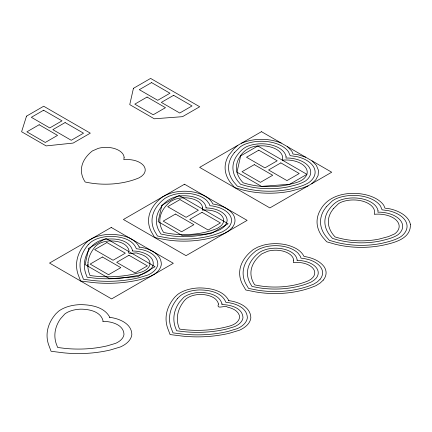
<?xml version="1.0" encoding="UTF-8"?>
<svg xmlns="http://www.w3.org/2000/svg" width="432" height="432" viewBox="0 0 432 432"><rect width="100%" height="100%" fill="white"/><g stroke="black" fill="none" stroke-linecap="round" stroke-linejoin="round"><path stroke-width="0.65" d="M102.919 321.332L103 320.598C100.418 311.272 88.938 309.134 80.536 309.166A21.303 12.296 0 0 0 64.811 313.983L60.507 318.789A76.853 44.372 0 0 0 56.155 343.543L57.64 347.479L64.449 348.332A76.853 44.372 0 0 0 107.33 345.821L115.657 343.337A21.303 12.296 0 0 0 123.995 334.26C123.439 324.362 111.105 321.354 102.924 321.338M311.699 183.773L315.781 179.847L318.13 175.424L318.46 170.332L316.37 165.337L312.012 160.85M237.838 145.325L234.058 148.667L228.776 155.25A65.167 37.622 0 0 0 230.677 182.914L234.754 187.65L242.957 190.004A65.167 37.622 0 0 0 290.882 191.101L302.276 188.055L308.065 185.868M241.466 143.23C254.027 138.019 268.558 138.051 281.173 143.046M139.039 247.045C148.419 248.162 161.195 253.147 161.33 264.238A29.155 16.832 0 0 1 154.462 274.174L149.915 276.669L139.757 279.725A84.661 48.881 0 0 1 92.518 282.496L80.568 280.994L77.96 274.093A84.661 48.881 0 0 1 82.755 246.818L85.072 243.805L88.058 240.953L92.378 238.329A29.155 16.832 0 0 1 109.582 234.365C120.344 234.387 134.109 236.655 139.363 247.234M228.544 300.613C237.924 301.725 250.7 306.709 250.835 317.806A29.155 16.832 0 0 1 239.42 330.232L229.262 333.293A84.661 48.881 0 0 1 182.023 336.058L170.073 334.557L167.465 327.656A84.661 48.881 0 0 1 172.265 300.386L174.577 297.367L177.563 294.521A29.155 16.832 0 0 1 199.087 287.928C209.849 287.95 223.614 290.218 228.868 300.796M109.55 317.32C118.93 318.433 131.706 323.422 131.836 334.514A29.155 16.832 0 0 1 120.42 346.939L110.268 350.001A84.661 48.881 0 0 1 63.029 352.771L51.079 351.265L48.47 344.363A84.661 48.881 0 0 1 53.266 317.093L55.582 314.08L58.568 311.229A29.155 16.832 0 0 1 80.093 304.641C90.855 304.663 104.62 306.931 109.874 317.504M305.716 157.216L297.945 154.699L293.015 154.013L291.827 151.168L287.469 146.68M87.874 264.281L87.89 266.188M88.009 262.246L87.95 267.597A73.381 42.363 0 0 0 90.045 275.519A73.381 42.363 0 0 0 103.766 276.728L108.4 276.799A73.381 42.363 0 0 0 139.752 272.608A17.809 10.282 0 0 0 150.001 263.871C150.023 257.71 143.267 254.718 138.116 253.584C135.707 251.197 126.257 256.608 129.001 250.463C126.841 242.671 117.245 240.883 110.225 240.905A17.809 10.282 0 0 0 95.094 246.823A73.381 42.363 0 0 0 88.009 262.246M286.07 156.616L285.979 158.08L288.506 158.02A24.683 14.251 0 0 1 308.75 166.601A24.683 14.251 0 0 1 305.5 180.976C300.262 184.108 294.17 185.436 288.29 186.845A57.348 33.107 0 0 1 246.116 185.879L240.581 184.286L237.821 181.089A57.348 33.107 0 0 1 236.153 156.74C238.793 152.798 242.05 149.029 246.316 146.81A24.683 14.251 0 0 1 271.215 144.931A24.683 14.251 0 0 1 286.081 156.616M378.016 210.762L377.919 212.22L380.446 212.166A24.683 14.251 0 0 1 400.691 220.741A24.683 14.251 0 0 1 397.44 235.121C392.202 238.253 386.111 239.582 380.23 240.986A57.348 33.107 0 0 1 338.062 240.019L332.521 238.432L329.767 235.235A57.348 33.107 0 0 1 328.093 210.886C330.734 206.939 333.99 203.17 338.256 200.95A24.683 14.251 0 0 1 363.155 199.071A24.683 14.251 0 0 1 378.022 210.762M410.4 224.478C410.999 238.961 393.957 242.811 382.822 245.246A65.167 37.622 0 0 1 334.897 244.15L326.695 241.796L322.618 237.06A65.167 37.622 0 0 1 320.717 209.39C327.78 196.733 343.084 192.64 356.692 193.466A32.567 18.803 0 0 1 383.767 205.308L384.961 208.154L389.891 208.845A32.567 18.803 0 0 1 410.4 224.478M132.494 250.322L132.408 251.057C140.935 250.636 156.276 255.539 152.734 266.593C146.308 276.161 133.094 275.918 122.888 277.954A76.853 44.372 0 0 1 93.938 278.062L87.129 277.204L85.644 273.272A76.853 44.372 0 0 1 86.924 253.827C90.11 246.1 97.033 240.181 105.505 239.323C115.15 238.064 129.103 239.56 132.494 250.322M218.506 304.025C215.762 310.176 225.212 304.76 227.621 307.152C232.286 308.243 237.519 310.381 239.312 315.225A17.809 10.282 0 0 1 229.257 326.171A73.381 42.363 0 0 1 179.55 329.081A73.381 42.363 0 0 1 184.599 300.386A17.809 10.282 0 0 1 203.553 294.581C209.423 295.304 216.94 297.508 218.506 304.025M221.999 303.89L221.913 304.625C230.099 304.646 242.433 307.649 242.989 317.547A21.303 12.296 0 0 1 234.652 326.624L226.325 329.114A76.853 44.372 0 0 1 183.443 331.625L176.634 330.766L175.149 326.835A76.853 44.372 0 0 1 179.501 302.081L183.805 297.27A21.303 12.296 0 0 1 199.53 292.459C207.932 292.421 219.418 294.565 221.999 303.89M124.114 157.27L123.838 159.7A18.101 10.449 0 0 1 141.48 163.604A18.101 10.449 0 0 1 143.489 174.452L141.556 176.288L139.012 177.86A56.554 32.648 0 0 1 85.196 182.007A56.554 32.648 0 0 1 92.383 150.935L98.285 148.354A18.101 10.449 0 0 1 124.114 157.27M202.538 207.706L202.262 210.136L206.464 209.974A18.101 10.449 0 0 1 223.646 220.73L223.555 221.13A16.373 9.455 0 0 1 220.347 226.368L217.436 228.29A56.554 32.648 0 0 1 182.029 234.608L177.325 234.403A56.554 32.648 0 0 1 163.62 232.443A56.554 32.648 0 0 1 160.223 224.527L159.867 221.816A56.554 32.648 0 0 1 170.807 201.371L174.139 199.692A16.373 9.455 0 0 1 183.211 197.84L183.908 197.786A18.101 10.449 0 0 1 202.538 207.706M206.032 207.603L205.988 207.981L206.636 207.954A21.595 12.469 0 0 1 227.135 220.79C225.423 230.218 214.045 231.838 206.399 234.122A60.026 34.657 0 0 1 167.114 235.24L160.882 234.025L158.771 230.423A60.026 34.657 0 0 1 160.715 207.743C165.71 199.967 174.636 195.631 183.8 195.772A21.595 12.469 0 0 1 206.037 207.603M293.636 260.129L293.355 262.553L297.556 262.391A18.101 10.449 0 0 1 313.006 277.306L311.072 279.148L308.529 280.714A56.554 32.648 0 0 1 254.713 284.866A56.554 32.648 0 0 1 261.9 253.795L267.802 251.208A18.101 10.449 0 0 1 293.636 260.129M297.124 260.026L297.081 260.404L297.734 260.377A21.589 12.463 0 0 1 316.154 278.17L313.853 280.363L310.792 282.253L306.428 283.943A60.026 34.657 0 0 1 258.206 287.663L251.975 286.443L249.869 282.847A60.026 34.657 0 0 1 256.311 255.01L259.243 252.488L262.51 250.722L266.306 249.388A21.589 12.463 0 0 1 297.13 260.026M88.781 248.281L85.099 264.573L109.642 278.743L137.862 276.62L155.045 266.701L105.959 238.361L88.781 248.281M133.434 88.333L129.751 104.625L154.294 118.795L182.515 116.672L199.697 106.753L150.611 78.413L133.434 88.333M161.833 205.33L158.15 221.627L182.693 235.796L210.913 233.669L228.096 223.754L179.01 195.415L161.833 205.33M240.646 155.909L236.968 172.206L261.506 186.376L289.732 184.248L306.909 174.328A21.184 12.231 0 0 0 282.371 160.159A21.184 12.231 0 0 0 257.828 145.989C250.074 146.291 243.265 150.763 239.431 157.405A53.87 31.104 0 0 0 243.167 182.795A53.87 31.104 0 0 0 287.14 184.95C294.219 182.936 303.772 182.185 306.909 174.328L257.828 145.989L240.646 155.909M26.509 116.154L21.6 131.744L46.143 145.908L73.138 143.078L90.315 133.159L43.686 106.234L26.509 116.154M234.295 152.728L232.054 155.909A61.69 35.618 0 0 0 233.852 182.104L237.341 186.154L244.361 188.174A61.69 35.618 0 0 0 289.732 189.211C296.314 187.645 303.124 186.122 308.939 182.531A29.063 16.778 0 0 0 296.676 156.573L290.142 155.671L288.565 151.907A29.063 16.778 0 0 0 243.621 144.817L240.548 146.594L234.295 152.728M326.236 206.869L323.995 210.055A61.69 35.618 0 0 0 325.793 236.245L329.287 240.3L336.301 242.314A61.69 35.618 0 0 0 381.672 243.351C388.255 241.79 395.064 240.262 400.885 236.677A29.063 16.778 0 0 0 388.616 210.719L382.082 209.817L380.506 206.048A29.063 16.778 0 0 0 335.561 198.963L332.489 200.74L326.236 206.869M333.331 208.769L331.376 211.55A53.87 31.104 0 0 0 335.108 236.936A53.87 31.104 0 0 0 379.085 239.09L388.508 236.574L394.686 233.879A21.184 12.231 0 0 0 396.149 220.05A21.184 12.231 0 0 0 374.312 214.304A21.184 12.231 0 0 0 364.36 201.695A21.184 12.231 0 0 0 340.405 202.543L338.58 203.596L333.331 208.769M88.155 244.733L85.973 247.574A81.189 46.877 0 0 0 81.378 273.726L83.484 279.31L93.15 280.525A81.189 46.877 0 0 0 138.451 277.868L147.793 275.065A25.666 14.818 0 0 0 157.842 264.125C157.556 253.654 145.179 249.485 136.372 248.773C132.494 238.561 119.486 236.401 109.777 236.374A25.666 14.818 0 0 0 90.833 242.179L88.155 244.733M177.66 298.296L175.478 301.136A81.189 46.877 0 0 0 170.883 327.289L172.989 332.872L182.655 334.087A81.189 46.877 0 0 0 227.956 331.436L237.298 328.628A25.666 14.818 0 0 0 247.347 317.693C247.061 307.217 234.684 303.048 225.877 302.341C221.999 292.124 208.991 289.964 199.282 289.942A25.666 14.818 0 0 0 180.338 295.742L177.66 298.296M229.003 226.827L226.233 229.462L222.529 231.746L217.604 233.658A64.368 37.163 0 0 1 165.893 237.649L157.459 236.002L154.607 231.131A64.368 37.163 0 0 1 161.514 201.274L164.824 198.428L168.782 196.295L173.345 194.692A25.952 14.98 0 0 1 194.125 194.324A25.904 14.953 0 0 1 207.041 200.826L209.39 204.039L209.882 205.729L212.814 206.015L218.381 207.376A25.904 14.953 0 0 1 229.64 214.828A25.952 14.98 0 0 1 229.003 226.827M232.157 227.691L229.014 230.677L224.791 233.285L219.418 235.37A67.84 39.166 0 0 1 164.921 239.571L154.721 237.578L151.27 231.692A67.84 39.166 0 0 1 158.549 200.227L162.162 197.122L166.671 194.686L171.85 192.872A29.441 16.999 0 0 1 195.426 192.456C202.219 194.222 209.66 197.348 212.895 203.99C220.336 205.157 228.123 207.927 232.88 214.078A29.441 16.999 0 0 1 232.157 227.691M320.101 279.25L317.326 281.885L313.627 284.17L308.696 286.081A64.368 37.163 0 0 1 256.991 290.066L248.551 288.419L245.7 283.549A64.368 37.163 0 0 1 252.607 253.697L255.917 250.852L259.875 248.713L264.438 247.115A25.952 14.98 0 0 1 285.223 246.748A25.904 14.953 0 0 1 298.134 253.249L300.483 256.462L300.98 258.152L303.912 258.439L309.474 259.799A25.904 14.953 0 0 1 320.733 267.251A25.952 14.98 0 0 1 320.101 279.25M323.249 280.114L320.107 283.1L315.889 285.709L310.516 287.793A67.84 39.166 0 0 1 256.014 291.994L245.813 290.002L242.368 284.116A67.84 39.166 0 0 1 249.647 252.65L253.255 249.545L257.769 247.109L262.942 245.295A29.441 16.999 0 0 1 286.519 244.879C293.312 246.64 300.753 249.772 303.993 256.414C311.429 257.58 319.221 260.345 323.973 266.501A29.441 16.999 0 0 1 323.249 280.114M43.61 110.225L31.342 117.31L49.75 127.937L62.019 120.852L43.61 110.225M39.145 124.751L26.876 131.836L45.284 142.463L57.553 135.378L39.145 124.751M65.113 122.564L52.839 129.649L71.248 140.276L83.522 133.191L65.113 122.564M151.573 82.598L139.298 89.683L157.707 100.31L169.976 93.226L151.573 82.598M147.074 97.054L134.8 104.139L153.209 114.766L165.478 107.681L147.074 97.054M173.621 95.315L161.352 102.4L179.755 113.027L192.029 105.943L173.621 95.315M261.479 131.674L199.638 167.378L269.87 207.922L331.706 172.222L261.479 131.674M184.513 184.221L123.406 219.499L186.035 255.658L247.142 220.379L184.513 184.221M111.245 227.437L49.523 263.072L111.607 298.912L173.324 263.282L111.245 227.437M258.784 150.174L246.515 157.259L264.924 167.886L277.193 160.801L258.784 150.174M179.971 199.595L167.697 206.68L186.106 217.307L198.374 210.222L179.971 199.595M106.92 242.546L94.646 249.631L113.054 260.258L125.323 253.174L106.92 242.546M254.286 164.635L242.017 171.72L260.426 182.347L272.695 175.262L254.286 164.635M175.473 214.056L163.199 221.141L181.607 231.768L193.876 224.683L175.473 214.056M102.422 257.002L90.148 264.087L108.556 274.714L120.825 267.629L102.422 257.002M280.838 162.891L268.564 169.976L286.972 180.603L299.241 173.518L280.838 162.891M202.019 212.312L189.751 219.397L208.154 230.024L220.428 222.939L202.019 212.312M128.968 255.263L116.699 262.348L135.103 272.975L147.377 265.891L128.968 255.263"/></g></svg>
